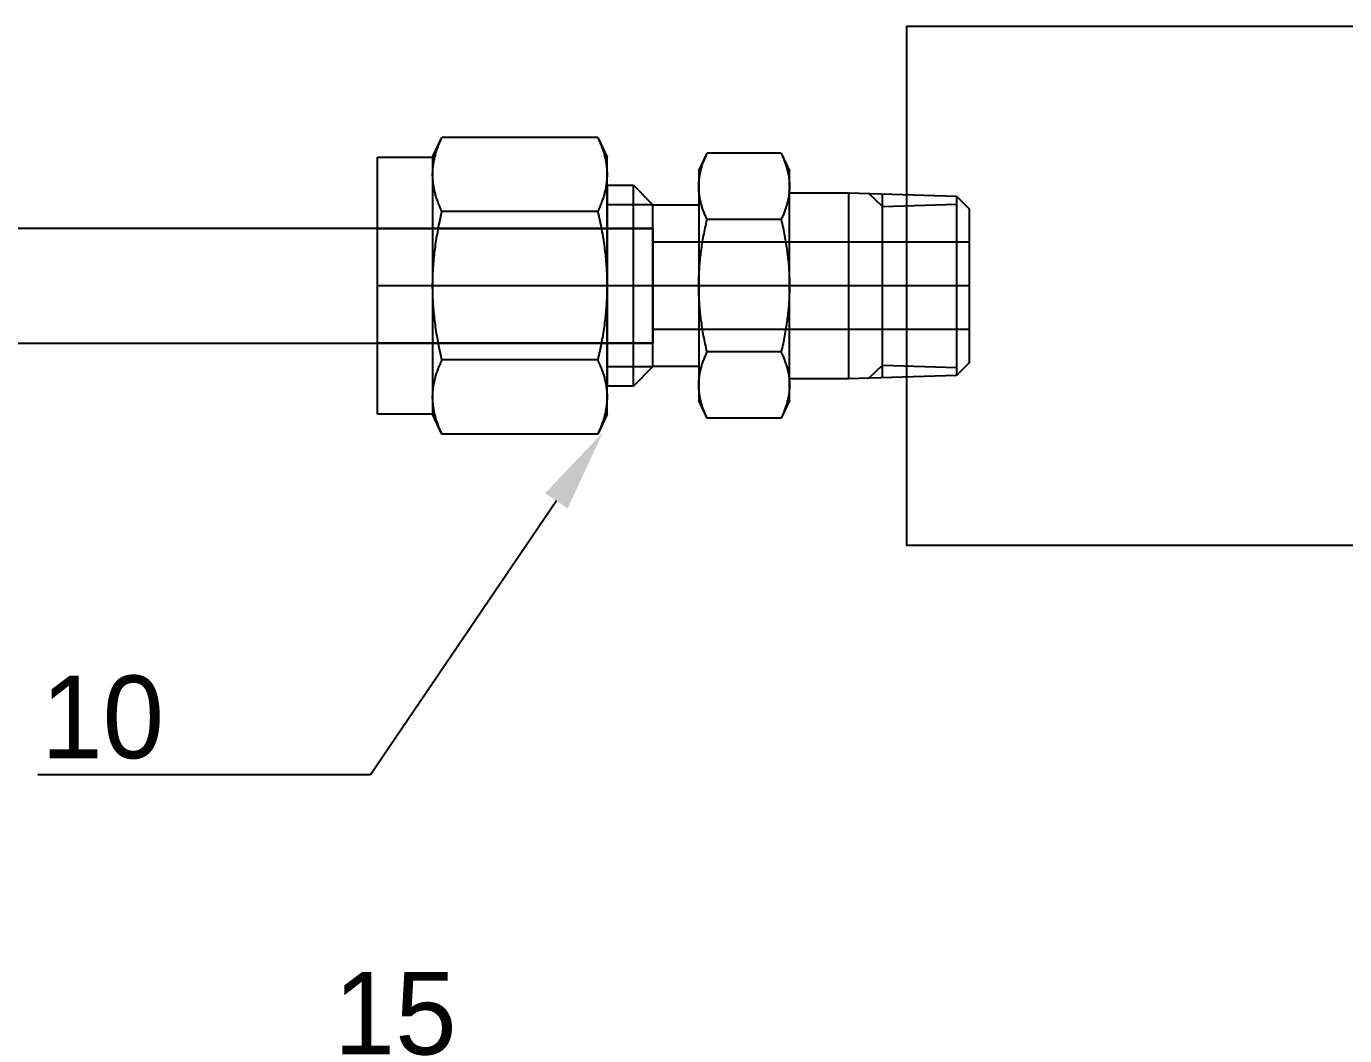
# Model space of a CAD drawing. Header units: inches. Extents: x 5.3 to 31.2, y 3.7 to 34.9.
# Drawn here: x 13.677 to 16.55, y 27.288 to 29.486 of the extents above; entities that cross this region are included whole.
import ezdxf
from ezdxf import colors
from ezdxf.entities.mleader import LeaderData, LeaderLine
from ezdxf.math import Vec2, Vec3

# ---------------------------------------------------------------- set-up
doc = ezdxf.new("R2010")
doc.units = ezdxf.units.IN
doc.header["$MEASUREMENT"] = 0
doc.linetypes.add('CENTER2', pattern=[28.575, 19.05, -3.175, 3.175, -3.175])
doc.linetypes.add('HIDDEN2', pattern=[4.7625, 3.175, -1.5875])
for name, color, linetype in [('.25 tubes', 170, 'Continuous'), ('NOTES', 1, 'Continuous'), ('Solenoids', 50, 'Continuous'), ('TRDETAIL2', 7, 'Continuous'), ('TRDETAIL3', 7, 'Continuous'), ('TRMODEL1', 7, 'Continuous'), ('TRMODEL3', 7, 'Continuous')]:
    doc.layers.add(name, color=color, linetype=linetype)

# ---------------------------------------------------------------- blocks, each defined once
blk = doc.blocks.new('SS-400-1-2')
at = {"layer": 'TRDETAIL2', "color": 6, "linetype": 'HIDDEN2'}
for p, q in [((-0.2321, 0), (-0.8321, 0)), ((-0.8321, 0), (-0.8321, -0.25)), ((-1.5221, -0.03), (-0.8321, -0.03)), ((-1.5221, -0.22), (-0.8321, -0.22)), ((-0.8321, -0.25), (-0.2321, -0.25))]:
    blk.add_line(p, q, dxfattribs=at)
at = {"layer": 'TRDETAIL3', "color": 4, "linetype": 'CENTER2'}
blk.add_line((-1.5221, -0.125), (-0.2321, -0.125), dxfattribs=at)
at = {"layer": 'TRMODEL1', "color": 7, "linetype": 'Continuous'}
for p, q in [((-0.7119, 0.1983), (-0.7321, 0.155)), ((-0.722, 0.1737), (-0.7228, 0.1714)), ((-0.7211, 0.1761), (-0.722, 0.1737)), ((-0.7203, 0.1785), (-0.7211, 0.1761)), ((-0.7193, 0.1809), (-0.7203, 0.1785)), ((-0.7184, 0.1833), (-0.7193, 0.1809)), ((-0.7174, 0.1858), (-0.7184, 0.1833)), ((-0.7164, 0.1882), (-0.7174, 0.1858)), ((-0.7153, 0.1907), (-0.7164, 0.1882)), ((-0.7142, 0.1932), (-0.7153, 0.1907)), ((-0.7131, 0.1958), (-0.7142, 0.1932)), ((-0.7119, 0.1983), (-0.7131, 0.1958)), ((-0.7119, 0.1983), (-0.3723, 0.1983)), ((-0.3711, 0.1958), (-0.3723, 0.1983)), ((-0.3521, 0.155), (-0.3723, 0.1983)), ((-0.37, 0.1932), (-0.3711, 0.1958)), ((-0.3689, 0.1907), (-0.37, 0.1932)), ((-0.3678, 0.1882), (-0.3689, 0.1907)), ((-0.3668, 0.1858), (-0.3678, 0.1882)), ((-0.3658, 0.1833), (-0.3668, 0.1858)), ((-0.3649, 0.1809), (-0.3658, 0.1833)), ((-0.364, 0.1785), (-0.3649, 0.1809)), ((-0.3631, 0.1761), (-0.364, 0.1785)), ((-0.3623, 0.1737), (-0.3631, 0.1761)), ((-0.3615, 0.1714), (-0.3623, 0.1737)), ((-1.1117, 0.1637), (-1.1297, 0.125)), ((-1.1199, 0.1439), (-1.1207, 0.1417)), ((-1.1191, 0.146), (-1.1199, 0.1439)), ((-1.1183, 0.1481), (-1.1191, 0.146)), ((-1.1175, 0.1503), (-1.1183, 0.1481)), ((-1.1166, 0.1525), (-1.1175, 0.1503)), ((-1.1157, 0.1547), (-1.1166, 0.1525)), ((-1.1147, 0.1569), (-1.1157, 0.1547)), ((-1.1138, 0.1591), (-1.1147, 0.1569)), ((-1.1127, 0.1614), (-1.1138, 0.1591)), ((-1.1117, 0.1637), (-1.1127, 0.1614)), ((-1.1117, 0.1637), (-0.9502, 0.1637)), ((-0.9491, 0.1614), (-0.9502, 0.1637)), ((-0.9321, 0.125), (-0.9502, 0.1637)), ((-0.9481, 0.1591), (-0.9491, 0.1614)), ((-0.9471, 0.1569), (-0.9481, 0.1591)), ((-0.9462, 0.1547), (-0.9471, 0.1569)), ((-0.9452, 0.1525), (-0.9462, 0.1547)), ((-0.9444, 0.1503), (-0.9452, 0.1525)), ((-0.9435, 0.1481), (-0.9444, 0.1503)), ((-0.9427, 0.146), (-0.9435, 0.1481)), ((-0.9419, 0.1439), (-0.9427, 0.146)), ((-0.9412, 0.1417), (-0.9419, 0.1439)), ((-0.7321, 0.1175), (-0.7321, 0.155)), ((-0.7298, 0.1441), (-0.7302, 0.1419)), ((-0.7294, 0.1463), (-0.7298, 0.1441)), ((-0.7289, 0.1485), (-0.7294, 0.1463)), ((-0.7285, 0.1508), (-0.7289, 0.1485)), ((-0.728, 0.153), (-0.7285, 0.1508)), ((-0.7274, 0.1553), (-0.728, 0.153)), ((-0.7269, 0.1576), (-0.7274, 0.1553)), ((-0.7263, 0.1598), (-0.7269, 0.1576)), ((-0.7256, 0.1621), (-0.7263, 0.1598)), ((-0.725, 0.1644), (-0.7256, 0.1621)), ((-0.7243, 0.1667), (-0.725, 0.1644)), ((-0.7235, 0.1691), (-0.7243, 0.1667)), ((-0.7228, 0.1714), (-0.7235, 0.1691)), ((-0.3607, 0.1691), (-0.3615, 0.1714)), ((-0.36, 0.1667), (-0.3607, 0.1691)), ((-0.3593, 0.1644), (-0.36, 0.1667)), ((-0.3586, 0.1621), (-0.3593, 0.1644)), ((-0.358, 0.1598), (-0.3586, 0.1621)), ((-0.3574, 0.1576), (-0.358, 0.1598)), ((-0.3568, 0.1553), (-0.3574, 0.1576)), ((-0.3563, 0.153), (-0.3568, 0.1553)), ((-0.3558, 0.1508), (-0.3563, 0.153)), ((-0.3553, 0.1485), (-0.3558, 0.1508)), ((-0.3549, 0.1463), (-0.3553, 0.1485)), ((-0.3545, 0.1441), (-0.3549, 0.1463)), ((-0.3541, 0.1419), (-0.3545, 0.1441)), ((-0.3521, 0.155), (-0.3521, 0.1175)), ((-0.2321, 0.155), (-0.3521, 0.155)), ((-0.2321, -0.405), (-0.2321, 0.155)), ((-1.1297, 0.0915), (-1.1297, 0.125)), ((-1.1276, 0.1152), (-1.128, 0.1133)), ((-1.1273, 0.1172), (-1.1276, 0.1152)), ((-1.1269, 0.1192), (-1.1273, 0.1172)), ((-1.1265, 0.1212), (-1.1269, 0.1192)), ((-1.126, 0.1232), (-1.1265, 0.1212)), ((-1.1255, 0.1253), (-1.126, 0.1232)), ((-1.125, 0.1273), (-1.1255, 0.1253)), ((-1.1245, 0.1293), (-1.125, 0.1273)), ((-1.1239, 0.1314), (-1.1245, 0.1293)), ((-1.1233, 0.1334), (-1.1239, 0.1314)), ((-1.1227, 0.1355), (-1.1233, 0.1334)), ((-1.1221, 0.1375), (-1.1227, 0.1355)), ((-1.1214, 0.1396), (-1.1221, 0.1375)), ((-1.1207, 0.1417), (-1.1214, 0.1396)), ((-0.9405, 0.1396), (-0.9412, 0.1417)), ((-0.9398, 0.1375), (-0.9405, 0.1396)), ((-0.9391, 0.1355), (-0.9398, 0.1375)), ((-0.9385, 0.1334), (-0.9391, 0.1355)), ((-0.9379, 0.1314), (-0.9385, 0.1334)), ((-0.9373, 0.1293), (-0.9379, 0.1314)), ((-0.9368, 0.1273), (-0.9373, 0.1293)), ((-0.9363, 0.1253), (-0.9368, 0.1273)), ((-0.9358, 0.1232), (-0.9363, 0.1253)), ((-0.9354, 0.1212), (-0.9358, 0.1232)), ((-0.935, 0.1192), (-0.9354, 0.1212)), ((-0.9346, 0.1172), (-0.935, 0.1192)), ((-0.9342, 0.1152), (-0.9346, 0.1172)), ((-0.9339, 0.1133), (-0.9342, 0.1152)), ((-0.9321, 0.125), (-0.9321, 0.0915)), ((-0.732, 0.1241), (-0.7321, 0.1219)), ((-0.7321, 0.1219), (-0.7321, 0.1197)), ((-0.7321, 0.1197), (-0.7321, 0.1175)), ((-0.7321, 0.1175), (-0.7321, 0.1153)), ((-0.7321, -0.125), (-0.7321, 0.1175)), ((-0.7321, 0.1153), (-0.7321, 0.113)), ((-0.7319, 0.1264), (-0.732, 0.1241)), ((-0.7317, 0.1286), (-0.7319, 0.1264)), ((-0.7315, 0.1308), (-0.7317, 0.1286)), ((-0.7313, 0.133), (-0.7315, 0.1308)), ((-0.7311, 0.1352), (-0.7313, 0.133)), ((-0.7308, 0.1374), (-0.7311, 0.1352)), ((-0.7305, 0.1396), (-0.7308, 0.1374)), ((-0.7302, 0.1419), (-0.7305, 0.1396)), ((-0.3537, 0.1396), (-0.3541, 0.1419)), ((-0.3534, 0.1374), (-0.3537, 0.1396)), ((-0.3532, 0.1352), (-0.3534, 0.1374)), ((-0.3529, 0.133), (-0.3532, 0.1352)), ((-0.3527, 0.1308), (-0.3529, 0.133)), ((-0.3525, 0.1286), (-0.3527, 0.1308)), ((-0.3524, 0.1264), (-0.3525, 0.1286)), ((-0.3523, 0.1241), (-0.3524, 0.1264)), ((-0.3522, 0.1219), (-0.3523, 0.1241)), ((-0.3521, 0.1197), (-0.3522, 0.1219)), ((-0.3522, 0.113), (-0.3521, 0.1153)), ((-0.3521, 0.1175), (-0.3521, 0.1197)), ((-0.3521, 0.1153), (-0.3521, 0.1175)), ((-0.3521, 0.1175), (-0.3521, -0.125)), ((-1.1296, 0.0975), (-1.1297, 0.0955)), ((-1.1297, 0.0955), (-1.1297, 0.0935)), ((-1.1297, 0.0935), (-1.1297, 0.0915)), ((-1.1297, 0.0915), (-1.1297, 0.0895)), ((-1.1297, -0.125), (-1.1297, 0.0915)), ((-1.1297, 0.0895), (-1.1297, 0.0875)), ((-1.1297, 0.0875), (-1.1296, 0.0856)), ((-1.1295, 0.0994), (-1.1296, 0.0975)), ((-1.1294, 0.1014), (-1.1295, 0.0994)), ((-1.1292, 0.1034), (-1.1294, 0.1014)), ((-1.129, 0.1053), (-1.1292, 0.1034)), ((-1.1288, 0.1073), (-1.129, 0.1053)), ((-1.1285, 0.1093), (-1.1288, 0.1073)), ((-1.1283, 0.1113), (-1.1285, 0.1093)), ((-1.128, 0.1133), (-1.1283, 0.1113)), ((-0.9336, 0.1113), (-0.9339, 0.1133)), ((-0.9333, 0.1093), (-0.9336, 0.1113)), ((-0.933, 0.1073), (-0.9333, 0.1093)), ((-0.9328, 0.1053), (-0.933, 0.1073)), ((-0.9326, 0.1034), (-0.9328, 0.1053)), ((-0.9325, 0.1014), (-0.9326, 0.1034)), ((-0.9324, 0.0994), (-0.9325, 0.1014)), ((-0.9323, 0.0975), (-0.9324, 0.0994)), ((-0.9322, 0.0955), (-0.9323, 0.0975)), ((-0.9323, 0.0856), (-0.9322, 0.0875)), ((-0.9321, 0.0935), (-0.9322, 0.0955)), ((-0.9322, 0.0875), (-0.9321, 0.0895)), ((-0.9321, 0.0915), (-0.9321, 0.0935)), ((-0.9321, 0.0915), (-0.9321, -0.125)), ((-0.9321, 0.0895), (-0.9321, 0.0915)), ((-0.7896, 0.0938), (-0.8321, 0.0512)), ((-0.7896, -0.3438), (-0.7896, 0.0938)), ((-0.7321, 0.0938), (-0.7896, 0.0938)), ((-0.7321, 0.113), (-0.732, 0.1108)), ((-0.7321, 0.0938), (-0.7321, -0.3438)), ((-0.732, 0.1108), (-0.7319, 0.1086)), ((-0.7319, 0.1086), (-0.7317, 0.1064)), ((-0.7317, 0.1064), (-0.7315, 0.1042)), ((-0.7315, 0.1042), (-0.7313, 0.102)), ((-0.7313, 0.102), (-0.7311, 0.0998)), ((-0.7311, 0.0998), (-0.7308, 0.0976)), ((-0.7308, 0.0976), (-0.7305, 0.0953)), ((-0.7305, 0.0953), (-0.7302, 0.0931)), ((-0.7302, 0.0931), (-0.7298, 0.0909)), ((-0.7298, 0.0909), (-0.7294, 0.0887)), ((-0.7294, 0.0887), (-0.7289, 0.0864)), ((-0.7289, 0.0864), (-0.7285, 0.0842)), ((-0.3558, 0.0842), (-0.3553, 0.0864)), ((-0.3553, 0.0864), (-0.3549, 0.0887)), ((-0.3549, 0.0887), (-0.3545, 0.0909)), ((-0.3545, 0.0909), (-0.3541, 0.0931)), ((-0.3541, 0.0931), (-0.3537, 0.0953)), ((-0.3537, 0.0953), (-0.3534, 0.0976)), ((-0.3534, 0.0976), (-0.3532, 0.0998)), ((-0.3532, 0.0998), (-0.3529, 0.102)), ((-0.3529, 0.102), (-0.3527, 0.1042)), ((-0.3527, 0.1042), (-0.3525, 0.1064)), ((-0.3525, 0.1064), (-0.3524, 0.1086)), ((-0.3524, 0.1086), (-0.3523, 0.1108)), ((-0.3523, 0.1108), (-0.3522, 0.113)), ((-1.4939, 0.0702), (-1.5221, 0.0419)), ((-1.2582, 0.0775), (-1.4939, 0.0702)), ((-1.4939, 0.0702), (-1.4939, -0.3202)), ((-1.3323, -0.3252), (-1.3323, 0.0752)), ((-1.2582, 0.0775), (-1.2582, -0.3275)), ((-1.1297, 0.0775), (-1.2582, 0.0775)), ((-1.1296, 0.0856), (-1.1295, 0.0836)), ((-1.1295, 0.0836), (-1.1294, 0.0816)), ((-1.1294, 0.0816), (-1.1292, 0.0796)), ((-1.1292, 0.0796), (-1.129, 0.0777)), ((-1.129, 0.0777), (-1.1288, 0.0757)), ((-1.1288, 0.0757), (-1.1285, 0.0737)), ((-1.1285, 0.0737), (-1.1283, 0.0717)), ((-1.1283, 0.0717), (-1.128, 0.0697)), ((-1.128, 0.0697), (-1.1276, 0.0678)), ((-1.1276, 0.0678), (-1.1273, 0.0658)), ((-1.1273, 0.0658), (-1.1269, 0.0638)), ((-1.1269, 0.0638), (-1.1265, 0.0618)), ((-1.1265, 0.0618), (-1.126, 0.0598)), ((-1.126, 0.0598), (-1.1255, 0.0578)), ((-1.1255, 0.0578), (-1.125, 0.0557)), ((-0.9368, 0.0557), (-0.9363, 0.0578)), ((-0.9363, 0.0578), (-0.9358, 0.0598)), ((-0.9358, 0.0598), (-0.9354, 0.0618)), ((-0.9354, 0.0618), (-0.935, 0.0638)), ((-0.935, 0.0638), (-0.9346, 0.0658)), ((-0.9346, 0.0658), (-0.9342, 0.0678)), ((-0.9342, 0.0678), (-0.9339, 0.0697)), ((-0.9339, 0.0697), (-0.9336, 0.0717)), ((-0.9336, 0.0717), (-0.9333, 0.0737)), ((-0.9333, 0.0737), (-0.933, 0.0757)), ((-0.933, 0.0757), (-0.9328, 0.0777)), ((-0.9328, 0.0777), (-0.9326, 0.0796)), ((-0.9326, 0.0796), (-0.9325, 0.0816)), ((-0.9325, 0.0816), (-0.9324, 0.0836)), ((-0.9324, 0.0836), (-0.9323, 0.0856)), ((-0.7285, 0.0842), (-0.728, 0.0819)), ((-0.728, 0.0819), (-0.7274, 0.0797)), ((-0.7274, 0.0797), (-0.7269, 0.0774)), ((-0.7269, 0.0774), (-0.7263, 0.0751)), ((-0.7263, 0.0751), (-0.7256, 0.0729)), ((-0.7256, 0.0729), (-0.725, 0.0706)), ((-0.725, 0.0706), (-0.7243, 0.0682)), ((-0.7243, 0.0682), (-0.7235, 0.0659)), ((-0.7235, 0.0659), (-0.7228, 0.0636)), ((-0.7228, 0.0636), (-0.722, 0.0612)), ((-0.722, 0.0612), (-0.7211, 0.0589)), ((-0.7211, 0.0589), (-0.7203, 0.0565)), ((-0.364, 0.0565), (-0.3631, 0.0589)), ((-0.3631, 0.0589), (-0.3623, 0.0612)), ((-0.3623, 0.0612), (-0.3615, 0.0636)), ((-0.3615, 0.0636), (-0.3607, 0.0659)), ((-0.3607, 0.0659), (-0.36, 0.0682)), ((-0.36, 0.0682), (-0.3593, 0.0706)), ((-0.3593, 0.0706), (-0.3586, 0.0729)), ((-0.3586, 0.0729), (-0.358, 0.0751)), ((-0.358, 0.0751), (-0.3574, 0.0774)), ((-0.3574, 0.0774), (-0.3568, 0.0797)), ((-0.3568, 0.0797), (-0.3563, 0.0819)), ((-0.3563, 0.0819), (-0.3558, 0.0842)), ((-1.5221, -0.2919), (-1.5221, 0.0419)), ((-1.125, 0.0557), (-1.1245, 0.0537)), ((-1.1245, 0.0537), (-1.1239, 0.0517)), ((-1.1239, 0.0517), (-1.1233, 0.0496)), ((-1.1233, 0.0496), (-1.1227, 0.0475)), ((-1.1227, 0.0475), (-1.1221, 0.0455)), ((-1.1221, 0.0455), (-1.1214, 0.0434)), ((-1.1214, 0.0434), (-1.1207, 0.0413)), ((-1.1207, 0.0413), (-1.1199, 0.0392)), ((-1.1199, 0.0392), (-1.1191, 0.037)), ((-1.1191, 0.037), (-1.1183, 0.0349)), ((-1.1183, 0.0349), (-1.1175, 0.0327)), ((-1.1175, 0.0327), (-1.1166, 0.0305)), ((-1.1166, 0.0305), (-1.1157, 0.0283)), ((-0.9462, 0.0283), (-0.9452, 0.0305)), ((-0.9452, 0.0305), (-0.9444, 0.0327)), ((-0.9444, 0.0327), (-0.9435, 0.0349)), ((-0.9435, 0.0349), (-0.9427, 0.037)), ((-0.9427, 0.037), (-0.9419, 0.0392)), ((-0.9419, 0.0392), (-0.9412, 0.0413)), ((-0.9412, 0.0413), (-0.9405, 0.0434)), ((-0.9405, 0.0434), (-0.9398, 0.0455)), ((-0.9398, 0.0455), (-0.9391, 0.0475)), ((-0.9391, 0.0475), (-0.9385, 0.0496)), ((-0.9385, 0.0496), (-0.9379, 0.0517)), ((-0.9379, 0.0517), (-0.9373, 0.0537)), ((-0.9373, 0.0537), (-0.9368, 0.0557)), ((-0.8321, 0.0512), (-0.9321, 0.0512)), ((-0.8321, -0.3012), (-0.8321, 0.0512)), ((-0.7203, 0.0565), (-0.7193, 0.0541)), ((-0.7193, 0.0541), (-0.7184, 0.0516)), ((-0.7184, 0.0516), (-0.7174, 0.0492)), ((-0.7174, 0.0492), (-0.7164, 0.0467)), ((-0.7164, 0.0467), (-0.7153, 0.0443)), ((-0.7153, 0.0443), (-0.7142, 0.0417)), ((-0.7142, 0.0417), (-0.7131, 0.0392)), ((-0.7131, 0.0315), (-0.7142, 0.0265)), ((-0.7131, 0.0392), (-0.7119, 0.0367)), ((-0.7119, 0.0367), (-0.7131, 0.0315)), ((-0.7119, 0.0367), (-0.3723, 0.0367)), ((-0.3723, 0.0367), (-0.3711, 0.0392)), ((-0.3711, 0.0315), (-0.3723, 0.0367)), ((-0.3711, 0.0392), (-0.37, 0.0417)), ((-0.37, 0.0265), (-0.3711, 0.0315)), ((-0.37, 0.0417), (-0.3689, 0.0443)), ((-0.3689, 0.0443), (-0.3678, 0.0467)), ((-0.3678, 0.0467), (-0.3668, 0.0492)), ((-0.3668, 0.0492), (-0.3658, 0.0516)), ((-0.3658, 0.0516), (-0.3649, 0.0541)), ((-0.3649, 0.0541), (-0.364, 0.0565)), ((-1.1157, 0.0013), (-1.1166, -0.0031)), ((-1.1157, 0.0283), (-1.1147, 0.0261)), ((-1.1147, 0.0058), (-1.1157, 0.0013)), ((-1.1147, 0.0261), (-1.1138, 0.0239)), ((-1.1138, 0.0103), (-1.1147, 0.0058)), ((-1.1138, 0.0239), (-1.1127, 0.0216)), ((-1.1127, 0.0148), (-1.1138, 0.0103)), ((-1.1127, 0.0216), (-1.1117, 0.0193)), ((-1.1117, 0.0193), (-1.1127, 0.0148)), ((-1.1117, 0.0193), (-0.9502, 0.0193)), ((-0.9502, 0.0193), (-0.9491, 0.0216)), ((-0.9491, 0.0148), (-0.9502, 0.0193)), ((-0.9491, 0.0216), (-0.9481, 0.0239)), ((-0.9481, 0.0103), (-0.9491, 0.0148)), ((-0.9481, 0.0239), (-0.9471, 0.0261)), ((-0.9471, 0.0058), (-0.9481, 0.0103)), ((-0.9471, 0.0261), (-0.9462, 0.0283)), ((-0.9462, 0.0013), (-0.9471, 0.0058)), ((-0.9452, -0.0031), (-0.9462, 0.0013)), ((-0.7193, 0.0018), (-0.7203, -0.003)), ((-0.7184, 0.0067), (-0.7193, 0.0018)), ((-0.7174, 0.0116), (-0.7184, 0.0067)), ((-0.7164, 0.0165), (-0.7174, 0.0116)), ((-0.7153, 0.0215), (-0.7164, 0.0165)), ((-0.7142, 0.0265), (-0.7153, 0.0215)), ((-0.3689, 0.0215), (-0.37, 0.0265)), ((-0.3678, 0.0165), (-0.3689, 0.0215)), ((-0.3668, 0.0116), (-0.3678, 0.0165)), ((-0.3658, 0.0067), (-0.3668, 0.0116)), ((-0.3649, 0.0018), (-0.3658, 0.0067)), ((-0.364, -0.003), (-0.3649, 0.0018)), ((-1.1207, -0.0245), (-1.1214, -0.0287)), ((-1.1199, -0.0203), (-1.1207, -0.0245)), ((-1.1191, -0.016), (-1.1199, -0.0203)), ((-1.1183, -0.0117), (-1.1191, -0.016)), ((-1.1175, -0.0074), (-1.1183, -0.0117)), ((-1.1166, -0.0031), (-1.1175, -0.0074)), ((-0.9444, -0.0074), (-0.9452, -0.0031)), ((-0.9435, -0.0117), (-0.9444, -0.0074)), ((-0.9427, -0.016), (-0.9435, -0.0117)), ((-0.9419, -0.0203), (-0.9427, -0.016)), ((-0.9412, -0.0245), (-0.9419, -0.0203)), ((-0.9405, -0.0287), (-0.9412, -0.0245)), ((-0.7243, -0.0265), (-0.725, -0.0311)), ((-0.7235, -0.0219), (-0.7243, -0.0265)), ((-0.7228, -0.0172), (-0.7235, -0.0219)), ((-0.722, -0.0125), (-0.7228, -0.0172)), ((-0.7211, -0.0077), (-0.722, -0.0125)), ((-0.7203, -0.003), (-0.7211, -0.0077)), ((-0.3631, -0.0077), (-0.364, -0.003)), ((-0.3623, -0.0125), (-0.3631, -0.0077)), ((-0.3615, -0.0172), (-0.3623, -0.0125)), ((-0.3607, -0.0219), (-0.3615, -0.0172)), ((-0.36, -0.0265), (-0.3607, -0.0219)), ((-0.3593, -0.0311), (-0.36, -0.0265)), ((-1.125, -0.0534), (-1.1255, -0.0575)), ((-1.1245, -0.0494), (-1.125, -0.0534)), ((-1.1239, -0.0453), (-1.1245, -0.0494)), ((-1.1233, -0.0412), (-1.1239, -0.0453)), ((-1.1227, -0.0371), (-1.1233, -0.0412)), ((-1.1221, -0.0329), (-1.1227, -0.0371)), ((-1.1214, -0.0287), (-1.1221, -0.0329)), ((-0.9398, -0.0329), (-0.9405, -0.0287)), ((-0.9391, -0.0371), (-0.9398, -0.0329)), ((-0.9385, -0.0412), (-0.9391, -0.0371)), ((-0.9379, -0.0453), (-0.9385, -0.0412)), ((-0.9373, -0.0494), (-0.9379, -0.0453)), ((-0.9368, -0.0534), (-0.9373, -0.0494)), ((-0.9363, -0.0575), (-0.9368, -0.0534)), ((-0.728, -0.0539), (-0.7285, -0.0584)), ((-0.7274, -0.0494), (-0.728, -0.0539)), ((-0.7269, -0.0449), (-0.7274, -0.0494)), ((-0.7263, -0.0403), (-0.7269, -0.0449)), ((-0.7256, -0.0357), (-0.7263, -0.0403)), ((-0.725, -0.0311), (-0.7256, -0.0357)), ((-0.3586, -0.0357), (-0.3593, -0.0311)), ((-0.358, -0.0403), (-0.3586, -0.0357)), ((-0.3574, -0.0449), (-0.358, -0.0403)), ((-0.3568, -0.0494), (-0.3574, -0.0449)), ((-0.3563, -0.0539), (-0.3568, -0.0494)), ((-0.3558, -0.0584), (-0.3563, -0.0539)), ((-1.1283, -0.0855), (-1.1285, -0.0894)), ((-1.128, -0.0815), (-1.1283, -0.0855)), ((-1.1276, -0.0775), (-1.128, -0.0815)), ((-1.1273, -0.0735), (-1.1276, -0.0775)), ((-1.1269, -0.0695), (-1.1273, -0.0735)), ((-1.1265, -0.0655), (-1.1269, -0.0695)), ((-1.126, -0.0615), (-1.1265, -0.0655)), ((-1.1255, -0.0575), (-1.126, -0.0615)), ((-0.9358, -0.0615), (-0.9363, -0.0575)), ((-0.9354, -0.0655), (-0.9358, -0.0615)), ((-0.935, -0.0695), (-0.9354, -0.0655)), ((-0.9346, -0.0735), (-0.935, -0.0695)), ((-0.9342, -0.0775), (-0.9346, -0.0735)), ((-0.9339, -0.0815), (-0.9342, -0.0775)), ((-0.9336, -0.0855), (-0.9339, -0.0815)), ((-0.9333, -0.0894), (-0.9336, -0.0855)), ((-0.7308, -0.0851), (-0.7311, -0.0896)), ((-0.7305, -0.0807), (-0.7308, -0.0851)), ((-0.7302, -0.0763), (-0.7305, -0.0807)), ((-0.7298, -0.0718), (-0.7302, -0.0763)), ((-0.7294, -0.0674), (-0.7298, -0.0718)), ((-0.7289, -0.0629), (-0.7294, -0.0674)), ((-0.7285, -0.0584), (-0.7289, -0.0629)), ((-0.3553, -0.0629), (-0.3558, -0.0584)), ((-0.3549, -0.0674), (-0.3553, -0.0629)), ((-0.3545, -0.0718), (-0.3549, -0.0674)), ((-0.3541, -0.0763), (-0.3545, -0.0718)), ((-0.3537, -0.0807), (-0.3541, -0.0763)), ((-0.3534, -0.0851), (-0.3537, -0.0807)), ((-0.3532, -0.0896), (-0.3534, -0.0851)), ((-1.1296, -0.1131), (-1.1297, -0.1171)), ((-1.1295, -0.1092), (-1.1296, -0.1131)), ((-1.1294, -0.1052), (-1.1295, -0.1092)), ((-1.1292, -0.1013), (-1.1294, -0.1052)), ((-1.129, -0.0973), (-1.1292, -0.1013)), ((-1.1288, -0.0934), (-1.129, -0.0973)), ((-1.1285, -0.0894), (-1.1288, -0.0934)), ((-0.933, -0.0934), (-0.9333, -0.0894)), ((-0.9328, -0.0973), (-0.933, -0.0934)), ((-0.9326, -0.1013), (-0.9328, -0.0973)), ((-0.9325, -0.1052), (-0.9326, -0.1013)), ((-0.9324, -0.1092), (-0.9325, -0.1052)), ((-0.9323, -0.1131), (-0.9324, -0.1092)), ((-0.9322, -0.1171), (-0.9323, -0.1131)), ((-0.732, -0.1117), (-0.7321, -0.1161)), ((-0.7319, -0.1073), (-0.732, -0.1117)), ((-0.7317, -0.1028), (-0.7319, -0.1073)), ((-0.7315, -0.0984), (-0.7317, -0.1028)), ((-0.7313, -0.094), (-0.7315, -0.0984)), ((-0.7311, -0.0896), (-0.7313, -0.094)), ((-0.3529, -0.094), (-0.3532, -0.0896)), ((-0.3527, -0.0984), (-0.3529, -0.094)), ((-0.3525, -0.1028), (-0.3527, -0.0984)), ((-0.3524, -0.1073), (-0.3525, -0.1028)), ((-0.3523, -0.1117), (-0.3524, -0.1073)), ((-0.3522, -0.1161), (-0.3523, -0.1117)), ((-1.1297, -0.1171), (-1.1297, -0.121)), ((-1.1297, -0.121), (-1.1297, -0.125)), ((-1.1297, -0.125), (-1.1297, -0.129)), ((-1.1297, -0.3415), (-1.1297, -0.125)), ((-1.1297, -0.129), (-1.1297, -0.1329)), ((-1.1297, -0.1329), (-1.1296, -0.1369)), ((-1.1296, -0.1369), (-1.1295, -0.1408)), ((-1.1295, -0.1408), (-1.1294, -0.1448)), ((-0.9325, -0.1448), (-0.9324, -0.1408)), ((-0.9324, -0.1408), (-0.9323, -0.1369)), ((-0.9323, -0.1369), (-0.9322, -0.1329)), ((-0.9321, -0.121), (-0.9322, -0.1171)), ((-0.9322, -0.1329), (-0.9321, -0.129)), ((-0.9321, -0.125), (-0.9321, -0.121)), ((-0.9321, -0.125), (-0.9321, -0.3415)), ((-0.9321, -0.129), (-0.9321, -0.125)), ((-0.7321, -0.1161), (-0.7321, -0.1206)), ((-0.7321, -0.1206), (-0.7321, -0.125)), ((-0.7321, -0.125), (-0.7321, -0.1294)), ((-0.7321, -0.3675), (-0.7321, -0.125)), ((-0.7321, -0.1294), (-0.7321, -0.1339)), ((-0.7321, -0.1339), (-0.732, -0.1383)), ((-0.732, -0.1383), (-0.7319, -0.1427)), ((-0.7319, -0.1427), (-0.7317, -0.1472)), ((-0.3525, -0.1472), (-0.3524, -0.1427)), ((-0.3524, -0.1427), (-0.3523, -0.1383)), ((-0.3523, -0.1383), (-0.3522, -0.1339)), ((-0.3521, -0.1206), (-0.3522, -0.1161)), ((-0.3522, -0.1339), (-0.3521, -0.1294)), ((-0.3521, -0.125), (-0.3521, -0.1206)), ((-0.3521, -0.125), (-0.3521, -0.3675)), ((-0.3521, -0.1294), (-0.3521, -0.125)), ((-1.1294, -0.1448), (-1.1292, -0.1487)), ((-1.1292, -0.1487), (-1.129, -0.1527)), ((-1.129, -0.1527), (-1.1288, -0.1566)), ((-1.1288, -0.1566), (-1.1285, -0.1606)), ((-1.1285, -0.1606), (-1.1283, -0.1645)), ((-1.1283, -0.1645), (-1.128, -0.1685)), ((-1.128, -0.1685), (-1.1276, -0.1725)), ((-0.9342, -0.1725), (-0.9339, -0.1685)), ((-0.9339, -0.1685), (-0.9336, -0.1645)), ((-0.9336, -0.1645), (-0.9333, -0.1606)), ((-0.9333, -0.1606), (-0.933, -0.1566)), ((-0.933, -0.1566), (-0.9328, -0.1527)), ((-0.9328, -0.1527), (-0.9326, -0.1487)), ((-0.9326, -0.1487), (-0.9325, -0.1448)), ((-0.7317, -0.1472), (-0.7315, -0.1516)), ((-0.7315, -0.1516), (-0.7313, -0.156)), ((-0.7313, -0.156), (-0.7311, -0.1604)), ((-0.7311, -0.1604), (-0.7308, -0.1649)), ((-0.7308, -0.1649), (-0.7305, -0.1693)), ((-0.7305, -0.1693), (-0.7302, -0.1737)), ((-0.3541, -0.1737), (-0.3537, -0.1693)), ((-0.3537, -0.1693), (-0.3534, -0.1649)), ((-0.3534, -0.1649), (-0.3532, -0.1604)), ((-0.3532, -0.1604), (-0.3529, -0.156)), ((-0.3529, -0.156), (-0.3527, -0.1516)), ((-0.3527, -0.1516), (-0.3525, -0.1472)), ((-1.1276, -0.1725), (-1.1273, -0.1765)), ((-1.1273, -0.1765), (-1.1269, -0.1805)), ((-1.1269, -0.1805), (-1.1265, -0.1845)), ((-1.1265, -0.1845), (-1.126, -0.1885)), ((-1.126, -0.1885), (-1.1255, -0.1925)), ((-1.1255, -0.1925), (-1.125, -0.1966)), ((-1.125, -0.1966), (-1.1245, -0.2006)), ((-1.1245, -0.2006), (-1.1239, -0.2047)), ((-0.9379, -0.2047), (-0.9373, -0.2006)), ((-0.9373, -0.2006), (-0.9368, -0.1966)), ((-0.9368, -0.1966), (-0.9363, -0.1925)), ((-0.9363, -0.1925), (-0.9358, -0.1885)), ((-0.9358, -0.1885), (-0.9354, -0.1845)), ((-0.9354, -0.1845), (-0.935, -0.1805)), ((-0.935, -0.1805), (-0.9346, -0.1765)), ((-0.9346, -0.1765), (-0.9342, -0.1725)), ((-0.7302, -0.1737), (-0.7298, -0.1782)), ((-0.7298, -0.1782), (-0.7294, -0.1826)), ((-0.7294, -0.1826), (-0.7289, -0.1871)), ((-0.7289, -0.1871), (-0.7285, -0.1916)), ((-0.7285, -0.1916), (-0.728, -0.1961)), ((-0.728, -0.1961), (-0.7274, -0.2006)), ((-0.7274, -0.2006), (-0.7269, -0.2051)), ((-0.3574, -0.2051), (-0.3568, -0.2006)), ((-0.3568, -0.2006), (-0.3563, -0.1961)), ((-0.3563, -0.1961), (-0.3558, -0.1916)), ((-0.3558, -0.1916), (-0.3553, -0.1871)), ((-0.3553, -0.1871), (-0.3549, -0.1826)), ((-0.3549, -0.1826), (-0.3545, -0.1782)), ((-0.3545, -0.1782), (-0.3541, -0.1737)), ((-1.1239, -0.2047), (-1.1233, -0.2088)), ((-1.1233, -0.2088), (-1.1227, -0.2129)), ((-1.1227, -0.2129), (-1.1221, -0.2171)), ((-1.1221, -0.2171), (-1.1214, -0.2213)), ((-1.1214, -0.2213), (-1.1207, -0.2255)), ((-1.1207, -0.2255), (-1.1199, -0.2297)), ((-1.1199, -0.2297), (-1.1191, -0.234)), ((-0.9427, -0.234), (-0.9419, -0.2297)), ((-0.9419, -0.2297), (-0.9412, -0.2255)), ((-0.9412, -0.2255), (-0.9405, -0.2213)), ((-0.9405, -0.2213), (-0.9398, -0.2171)), ((-0.9398, -0.2171), (-0.9391, -0.2129)), ((-0.9391, -0.2129), (-0.9385, -0.2088)), ((-0.9385, -0.2088), (-0.9379, -0.2047)), ((-0.7269, -0.2051), (-0.7263, -0.2097)), ((-0.7263, -0.2097), (-0.7256, -0.2143)), ((-0.7256, -0.2143), (-0.725, -0.2189)), ((-0.725, -0.2189), (-0.7243, -0.2235)), ((-0.7243, -0.2235), (-0.7235, -0.2281)), ((-0.7235, -0.2281), (-0.7228, -0.2328)), ((-0.3615, -0.2328), (-0.3607, -0.2281)), ((-0.3607, -0.2281), (-0.36, -0.2235)), ((-0.36, -0.2235), (-0.3593, -0.2189)), ((-0.3593, -0.2189), (-0.3586, -0.2143)), ((-0.3586, -0.2143), (-0.358, -0.2097)), ((-0.358, -0.2097), (-0.3574, -0.2051)), ((-1.1191, -0.234), (-1.1183, -0.2383)), ((-1.1183, -0.2383), (-1.1175, -0.2426)), ((-1.1175, -0.2426), (-1.1166, -0.2469)), ((-1.1166, -0.2469), (-1.1157, -0.2513)), ((-1.1157, -0.2513), (-1.1147, -0.2558)), ((-1.1147, -0.2558), (-1.1138, -0.2603)), ((-0.9481, -0.2603), (-0.9471, -0.2558)), ((-0.9471, -0.2558), (-0.9462, -0.2513)), ((-0.9462, -0.2513), (-0.9452, -0.2469)), ((-0.9452, -0.2469), (-0.9444, -0.2426)), ((-0.9444, -0.2426), (-0.9435, -0.2383)), ((-0.9435, -0.2383), (-0.9427, -0.234)), ((-0.7228, -0.2328), (-0.722, -0.2375)), ((-0.722, -0.2375), (-0.7211, -0.2423)), ((-0.7211, -0.2423), (-0.7203, -0.247)), ((-0.7203, -0.247), (-0.7193, -0.2518)), ((-0.7193, -0.2518), (-0.7184, -0.2567)), ((-0.7184, -0.2567), (-0.7174, -0.2616)), ((-0.3668, -0.2616), (-0.3658, -0.2567)), ((-0.3658, -0.2567), (-0.3649, -0.2518)), ((-0.3649, -0.2518), (-0.364, -0.247)), ((-0.364, -0.247), (-0.3631, -0.2423)), ((-0.3631, -0.2423), (-0.3623, -0.2375)), ((-0.3623, -0.2375), (-0.3615, -0.2328)), ((-1.1191, -0.287), (-1.1199, -0.2892)), ((-1.1183, -0.2849), (-1.1191, -0.287)), ((-1.1175, -0.2827), (-1.1183, -0.2849)), ((-1.1166, -0.2805), (-1.1175, -0.2827)), ((-1.1157, -0.2783), (-1.1166, -0.2805)), ((-1.1147, -0.2761), (-1.1157, -0.2783)), ((-1.1138, -0.2739), (-1.1147, -0.2761)), ((-1.1138, -0.2603), (-1.1127, -0.2648)), ((-1.1127, -0.2716), (-1.1138, -0.2739)), ((-1.1127, -0.2648), (-1.1117, -0.2693)), ((-1.1117, -0.2693), (-1.1127, -0.2716)), ((-1.1117, -0.2693), (-0.9502, -0.2693)), ((-0.9502, -0.2693), (-0.9491, -0.2648)), ((-0.9491, -0.2716), (-0.9502, -0.2693)), ((-0.9491, -0.2648), (-0.9481, -0.2603)), ((-0.9481, -0.2739), (-0.9491, -0.2716)), ((-0.9471, -0.2761), (-0.9481, -0.2739)), ((-0.9462, -0.2783), (-0.9471, -0.2761)), ((-0.9452, -0.2805), (-0.9462, -0.2783)), ((-0.9444, -0.2827), (-0.9452, -0.2805)), ((-0.9435, -0.2849), (-0.9444, -0.2827)), ((-0.9427, -0.287), (-0.9435, -0.2849)), ((-0.9419, -0.2892), (-0.9427, -0.287)), ((-0.7174, -0.2616), (-0.7164, -0.2665)), ((-0.7164, -0.2665), (-0.7153, -0.2715)), ((-0.7153, -0.2715), (-0.7142, -0.2765)), ((-0.7142, -0.2765), (-0.7131, -0.2815)), ((-0.7131, -0.2815), (-0.7119, -0.2867)), ((-0.7119, -0.2867), (-0.7131, -0.2892)), ((-0.7119, -0.2867), (-0.3723, -0.2867)), ((-0.3723, -0.2867), (-0.3711, -0.2815)), ((-0.3711, -0.2892), (-0.3723, -0.2867)), ((-0.3711, -0.2815), (-0.37, -0.2765)), ((-0.37, -0.2765), (-0.3689, -0.2715)), ((-0.3689, -0.2715), (-0.3678, -0.2665)), ((-0.3678, -0.2665), (-0.3668, -0.2616)), ((-1.5221, -0.2919), (-1.4939, -0.3202)), ((-1.1273, -0.3158), (-1.1276, -0.3178)), ((-1.1269, -0.3138), (-1.1273, -0.3158)), ((-1.1265, -0.3118), (-1.1269, -0.3138)), ((-1.126, -0.3098), (-1.1265, -0.3118)), ((-1.1255, -0.3078), (-1.126, -0.3098)), ((-1.125, -0.3057), (-1.1255, -0.3078)), ((-1.1245, -0.3037), (-1.125, -0.3057)), ((-1.1239, -0.3017), (-1.1245, -0.3037)), ((-1.1233, -0.2996), (-1.1239, -0.3017)), ((-1.1227, -0.2975), (-1.1233, -0.2996)), ((-1.1221, -0.2955), (-1.1227, -0.2975)), ((-1.1214, -0.2934), (-1.1221, -0.2955)), ((-1.1207, -0.2913), (-1.1214, -0.2934)), ((-1.1199, -0.2892), (-1.1207, -0.2913)), ((-0.9412, -0.2913), (-0.9419, -0.2892)), ((-0.9405, -0.2934), (-0.9412, -0.2913)), ((-0.9398, -0.2955), (-0.9405, -0.2934)), ((-0.9391, -0.2975), (-0.9398, -0.2955)), ((-0.9385, -0.2996), (-0.9391, -0.2975)), ((-0.9379, -0.3017), (-0.9385, -0.2996)), ((-0.9373, -0.3037), (-0.9379, -0.3017)), ((-0.9368, -0.3057), (-0.9373, -0.3037)), ((-0.9363, -0.3078), (-0.9368, -0.3057)), ((-0.9358, -0.3098), (-0.9363, -0.3078)), ((-0.9354, -0.3118), (-0.9358, -0.3098)), ((-0.935, -0.3138), (-0.9354, -0.3118)), ((-0.9346, -0.3158), (-0.935, -0.3138)), ((-0.9342, -0.3178), (-0.9346, -0.3158)), ((-0.9321, -0.3012), (-0.8321, -0.3012)), ((-0.8321, -0.3012), (-0.7896, -0.3438)), ((-0.7235, -0.3159), (-0.7243, -0.3182)), ((-0.7228, -0.3136), (-0.7235, -0.3159)), ((-0.722, -0.3112), (-0.7228, -0.3136)), ((-0.7211, -0.3089), (-0.722, -0.3112)), ((-0.7203, -0.3065), (-0.7211, -0.3089)), ((-0.7193, -0.3041), (-0.7203, -0.3065)), ((-0.7184, -0.3016), (-0.7193, -0.3041)), ((-0.7174, -0.2992), (-0.7184, -0.3016)), ((-0.7164, -0.2967), (-0.7174, -0.2992)), ((-0.7153, -0.2943), (-0.7164, -0.2967)), ((-0.7142, -0.2917), (-0.7153, -0.2943)), ((-0.7131, -0.2892), (-0.7142, -0.2917)), ((-0.37, -0.2917), (-0.3711, -0.2892)), ((-0.3689, -0.2943), (-0.37, -0.2917)), ((-0.3678, -0.2967), (-0.3689, -0.2943)), ((-0.3668, -0.2992), (-0.3678, -0.2967)), ((-0.3658, -0.3016), (-0.3668, -0.2992)), ((-0.3649, -0.3041), (-0.3658, -0.3016)), ((-0.364, -0.3065), (-0.3649, -0.3041)), ((-0.3631, -0.3089), (-0.364, -0.3065)), ((-0.3623, -0.3112), (-0.3631, -0.3089)), ((-0.3615, -0.3136), (-0.3623, -0.3112)), ((-0.3607, -0.3159), (-0.3615, -0.3136)), ((-0.36, -0.3182), (-0.3607, -0.3159)), ((-1.4939, -0.3202), (-1.2582, -0.3275)), ((-1.2582, -0.3275), (-1.1297, -0.3275)), ((-1.1296, -0.3356), (-1.1297, -0.3375)), ((-1.1297, -0.3375), (-1.1297, -0.3395)), ((-1.1297, -0.3395), (-1.1297, -0.3415)), ((-1.1297, -0.3415), (-1.1297, -0.3435)), ((-1.1297, -0.375), (-1.1297, -0.3415)), ((-1.1297, -0.3435), (-1.1297, -0.3455)), ((-1.1295, -0.3336), (-1.1296, -0.3356)), ((-1.1294, -0.3316), (-1.1295, -0.3336)), ((-1.1292, -0.3296), (-1.1294, -0.3316)), ((-1.129, -0.3277), (-1.1292, -0.3296)), ((-1.1288, -0.3257), (-1.129, -0.3277)), ((-1.1285, -0.3237), (-1.1288, -0.3257)), ((-1.1283, -0.3217), (-1.1285, -0.3237)), ((-1.128, -0.3197), (-1.1283, -0.3217)), ((-1.1276, -0.3178), (-1.128, -0.3197)), ((-0.9339, -0.3197), (-0.9342, -0.3178)), ((-0.9336, -0.3217), (-0.9339, -0.3197)), ((-0.9333, -0.3237), (-0.9336, -0.3217)), ((-0.933, -0.3257), (-0.9333, -0.3237)), ((-0.9328, -0.3277), (-0.933, -0.3257)), ((-0.9326, -0.3296), (-0.9328, -0.3277)), ((-0.9325, -0.3316), (-0.9326, -0.3296)), ((-0.9324, -0.3336), (-0.9325, -0.3316)), ((-0.9323, -0.3356), (-0.9324, -0.3336)), ((-0.9322, -0.3375), (-0.9323, -0.3356)), ((-0.9321, -0.3395), (-0.9322, -0.3375)), ((-0.9322, -0.3455), (-0.9321, -0.3435)), ((-0.9321, -0.3415), (-0.9321, -0.3395)), ((-0.9321, -0.3415), (-0.9321, -0.375)), ((-0.9321, -0.3435), (-0.9321, -0.3415)), ((-0.7896, -0.3438), (-0.7321, -0.3438)), ((-0.7302, -0.3431), (-0.7305, -0.3453)), ((-0.7298, -0.3409), (-0.7302, -0.3431)), ((-0.7294, -0.3387), (-0.7298, -0.3409)), ((-0.7289, -0.3364), (-0.7294, -0.3387)), ((-0.7285, -0.3342), (-0.7289, -0.3364)), ((-0.728, -0.3319), (-0.7285, -0.3342)), ((-0.7274, -0.3297), (-0.728, -0.3319)), ((-0.7269, -0.3274), (-0.7274, -0.3297)), ((-0.7263, -0.3251), (-0.7269, -0.3274)), ((-0.7256, -0.3229), (-0.7263, -0.3251)), ((-0.725, -0.3206), (-0.7256, -0.3229)), ((-0.7243, -0.3182), (-0.725, -0.3206)), ((-0.3593, -0.3206), (-0.36, -0.3182)), ((-0.3586, -0.3229), (-0.3593, -0.3206)), ((-0.358, -0.3251), (-0.3586, -0.3229)), ((-0.3574, -0.3274), (-0.358, -0.3251)), ((-0.3568, -0.3297), (-0.3574, -0.3274)), ((-0.3563, -0.3319), (-0.3568, -0.3297)), ((-0.3558, -0.3342), (-0.3563, -0.3319)), ((-0.3553, -0.3364), (-0.3558, -0.3342)), ((-0.3549, -0.3387), (-0.3553, -0.3364)), ((-0.3545, -0.3409), (-0.3549, -0.3387)), ((-0.3541, -0.3431), (-0.3545, -0.3409)), ((-0.3537, -0.3453), (-0.3541, -0.3431)), ((-1.1297, -0.3455), (-1.1296, -0.3475)), ((-1.1296, -0.3475), (-1.1295, -0.3494)), ((-1.1295, -0.3494), (-1.1294, -0.3514)), ((-1.1294, -0.3514), (-1.1292, -0.3534)), ((-1.1292, -0.3534), (-1.129, -0.3553)), ((-1.129, -0.3553), (-1.1288, -0.3573)), ((-1.1288, -0.3573), (-1.1285, -0.3593)), ((-1.1285, -0.3593), (-1.1283, -0.3613)), ((-1.1283, -0.3613), (-1.128, -0.3633)), ((-1.128, -0.3633), (-1.1276, -0.3652)), ((-1.1276, -0.3652), (-1.1273, -0.3672)), ((-1.1273, -0.3672), (-1.1269, -0.3692)), ((-1.1269, -0.3692), (-1.1265, -0.3712)), ((-1.1265, -0.3712), (-1.126, -0.3732)), ((-1.126, -0.3732), (-1.1255, -0.3753)), ((-0.9363, -0.3753), (-0.9358, -0.3732)), ((-0.9358, -0.3732), (-0.9354, -0.3712)), ((-0.9354, -0.3712), (-0.935, -0.3692)), ((-0.935, -0.3692), (-0.9346, -0.3672)), ((-0.9346, -0.3672), (-0.9342, -0.3652)), ((-0.9342, -0.3652), (-0.9339, -0.3633)), ((-0.9339, -0.3633), (-0.9336, -0.3613)), ((-0.9336, -0.3613), (-0.9333, -0.3593)), ((-0.9333, -0.3593), (-0.933, -0.3573)), ((-0.933, -0.3573), (-0.9328, -0.3553)), ((-0.9328, -0.3553), (-0.9326, -0.3534)), ((-0.9326, -0.3534), (-0.9325, -0.3514)), ((-0.9325, -0.3514), (-0.9324, -0.3494)), ((-0.9324, -0.3494), (-0.9323, -0.3475)), ((-0.9323, -0.3475), (-0.9322, -0.3455)), ((-0.732, -0.3608), (-0.7321, -0.363)), ((-0.7321, -0.363), (-0.7321, -0.3653)), ((-0.7321, -0.3653), (-0.7321, -0.3675)), ((-0.7321, -0.3675), (-0.7321, -0.3697)), ((-0.7321, -0.405), (-0.7321, -0.3675)), ((-0.7321, -0.3697), (-0.7321, -0.3719)), ((-0.7321, -0.3719), (-0.732, -0.3741)), ((-0.7319, -0.3586), (-0.732, -0.3608)), ((-0.7317, -0.3564), (-0.7319, -0.3586)), ((-0.7315, -0.3542), (-0.7317, -0.3564)), ((-0.7313, -0.352), (-0.7315, -0.3542)), ((-0.7311, -0.3498), (-0.7313, -0.352)), ((-0.7308, -0.3476), (-0.7311, -0.3498)), ((-0.7305, -0.3453), (-0.7308, -0.3476)), ((-0.3534, -0.3476), (-0.3537, -0.3453)), ((-0.3532, -0.3498), (-0.3534, -0.3476)), ((-0.3529, -0.352), (-0.3532, -0.3498)), ((-0.3527, -0.3542), (-0.3529, -0.352)), ((-0.3525, -0.3564), (-0.3527, -0.3542)), ((-0.3524, -0.3586), (-0.3525, -0.3564)), ((-0.3523, -0.3608), (-0.3524, -0.3586)), ((-0.3522, -0.363), (-0.3523, -0.3608)), ((-0.3523, -0.3741), (-0.3522, -0.3719)), ((-0.3521, -0.3653), (-0.3522, -0.363)), ((-0.3522, -0.3719), (-0.3521, -0.3697)), ((-0.3521, -0.3675), (-0.3521, -0.3653)), ((-0.3521, -0.3675), (-0.3521, -0.405)), ((-0.3521, -0.3697), (-0.3521, -0.3675)), ((-1.1297, -0.375), (-1.1117, -0.4137)), ((-1.1255, -0.3753), (-1.125, -0.3773)), ((-1.125, -0.3773), (-1.1245, -0.3793)), ((-1.1245, -0.3793), (-1.1239, -0.3814)), ((-1.1239, -0.3814), (-1.1233, -0.3834)), ((-1.1233, -0.3834), (-1.1227, -0.3855)), ((-1.1227, -0.3855), (-1.1221, -0.3875)), ((-1.1221, -0.3875), (-1.1214, -0.3896)), ((-1.1214, -0.3896), (-1.1207, -0.3917)), ((-1.1207, -0.3917), (-1.1199, -0.3939)), ((-1.1199, -0.3939), (-1.1191, -0.396)), ((-1.1191, -0.396), (-1.1183, -0.3981)), ((-1.1183, -0.3981), (-1.1175, -0.4003)), ((-1.1175, -0.4003), (-1.1166, -0.4025)), ((-0.9502, -0.4137), (-0.9321, -0.375)), ((-0.9452, -0.4025), (-0.9444, -0.4003)), ((-0.9444, -0.4003), (-0.9435, -0.3981)), ((-0.9435, -0.3981), (-0.9427, -0.396)), ((-0.9427, -0.396), (-0.9419, -0.3939)), ((-0.9419, -0.3939), (-0.9412, -0.3917)), ((-0.9412, -0.3917), (-0.9405, -0.3896)), ((-0.9405, -0.3896), (-0.9398, -0.3875)), ((-0.9398, -0.3875), (-0.9391, -0.3855)), ((-0.9391, -0.3855), (-0.9385, -0.3834)), ((-0.9385, -0.3834), (-0.9379, -0.3814)), ((-0.9379, -0.3814), (-0.9373, -0.3793)), ((-0.9373, -0.3793), (-0.9368, -0.3773)), ((-0.9368, -0.3773), (-0.9363, -0.3753)), ((-0.732, -0.3741), (-0.7319, -0.3764)), ((-0.7319, -0.3764), (-0.7317, -0.3786)), ((-0.7317, -0.3786), (-0.7315, -0.3808)), ((-0.7315, -0.3808), (-0.7313, -0.383)), ((-0.7313, -0.383), (-0.7311, -0.3852)), ((-0.7311, -0.3852), (-0.7308, -0.3874)), ((-0.7308, -0.3874), (-0.7305, -0.3896)), ((-0.7305, -0.3896), (-0.7302, -0.3919)), ((-0.7302, -0.3919), (-0.7298, -0.3941)), ((-0.7298, -0.3941), (-0.7294, -0.3963)), ((-0.7294, -0.3963), (-0.7289, -0.3985)), ((-0.7289, -0.3985), (-0.7285, -0.4008)), ((-0.7285, -0.4008), (-0.728, -0.403)), ((-0.3563, -0.403), (-0.3558, -0.4008)), ((-0.3558, -0.4008), (-0.3553, -0.3985)), ((-0.3553, -0.3985), (-0.3549, -0.3963)), ((-0.3549, -0.3963), (-0.3545, -0.3941)), ((-0.3545, -0.3941), (-0.3541, -0.3919)), ((-0.3541, -0.3919), (-0.3537, -0.3896)), ((-0.3537, -0.3896), (-0.3534, -0.3874)), ((-0.3534, -0.3874), (-0.3532, -0.3852)), ((-0.3532, -0.3852), (-0.3529, -0.383)), ((-0.3529, -0.383), (-0.3527, -0.3808)), ((-0.3527, -0.3808), (-0.3525, -0.3786)), ((-0.3525, -0.3786), (-0.3524, -0.3764)), ((-0.3524, -0.3764), (-0.3523, -0.3741)), ((-1.1166, -0.4025), (-1.1157, -0.4047)), ((-1.1157, -0.4047), (-1.1147, -0.4069)), ((-1.1147, -0.4069), (-1.1138, -0.4091)), ((-1.1138, -0.4091), (-1.1127, -0.4114)), ((-1.1127, -0.4114), (-1.1117, -0.4137)), ((-1.1117, -0.4137), (-0.9502, -0.4137)), ((-0.9502, -0.4137), (-0.9491, -0.4114)), ((-0.9491, -0.4114), (-0.9481, -0.4091)), ((-0.9481, -0.4091), (-0.9471, -0.4069)), ((-0.9471, -0.4069), (-0.9462, -0.4047)), ((-0.9462, -0.4047), (-0.9452, -0.4025)), ((-0.7321, -0.405), (-0.7119, -0.4483)), ((-0.728, -0.403), (-0.7274, -0.4053)), ((-0.7274, -0.4053), (-0.7269, -0.4076)), ((-0.7269, -0.4076), (-0.7263, -0.4098)), ((-0.7263, -0.4098), (-0.7256, -0.4121)), ((-0.7256, -0.4121), (-0.725, -0.4144)), ((-0.725, -0.4144), (-0.7243, -0.4167)), ((-0.7243, -0.4167), (-0.7235, -0.4191)), ((-0.7235, -0.4191), (-0.7228, -0.4214)), ((-0.7228, -0.4214), (-0.722, -0.4237)), ((-0.722, -0.4237), (-0.7211, -0.4261)), ((-0.7211, -0.4261), (-0.7203, -0.4285)), ((-0.7203, -0.4285), (-0.7193, -0.4309)), ((-0.7193, -0.4309), (-0.7184, -0.4333)), ((-0.3723, -0.4483), (-0.3521, -0.405)), ((-0.3658, -0.4333), (-0.3649, -0.4309)), ((-0.3649, -0.4309), (-0.364, -0.4285)), ((-0.364, -0.4285), (-0.3631, -0.4261)), ((-0.3631, -0.4261), (-0.3623, -0.4237)), ((-0.3623, -0.4237), (-0.3615, -0.4214)), ((-0.3615, -0.4214), (-0.3607, -0.4191)), ((-0.3607, -0.4191), (-0.36, -0.4167)), ((-0.36, -0.4167), (-0.3593, -0.4144)), ((-0.3593, -0.4144), (-0.3586, -0.4121)), ((-0.3586, -0.4121), (-0.358, -0.4098)), ((-0.358, -0.4098), (-0.3574, -0.4076)), ((-0.3574, -0.4076), (-0.3568, -0.4053)), ((-0.3568, -0.4053), (-0.3563, -0.403)), ((-0.3521, -0.405), (-0.2321, -0.405)), ((-0.7184, -0.4333), (-0.7174, -0.4358)), ((-0.7174, -0.4358), (-0.7164, -0.4382)), ((-0.7164, -0.4382), (-0.7153, -0.4407)), ((-0.7153, -0.4407), (-0.7142, -0.4432)), ((-0.7142, -0.4432), (-0.7131, -0.4458)), ((-0.7131, -0.4458), (-0.7119, -0.4483)), ((-0.7119, -0.4483), (-0.3723, -0.4483)), ((-0.3723, -0.4483), (-0.3711, -0.4458)), ((-0.3711, -0.4458), (-0.37, -0.4432)), ((-0.37, -0.4432), (-0.3689, -0.4407)), ((-0.3689, -0.4407), (-0.3678, -0.4382)), ((-0.3678, -0.4382), (-0.3668, -0.4358)), ((-0.3668, -0.4358), (-0.3658, -0.4333))]:
    blk.add_line(p, q, dxfattribs=at)
at = {"layer": 'TRMODEL3', "color": 1, "linetype": 'Continuous'}
for p, q in [((-1.3323, 0.0479), (-1.3027, 0.0761)), ((-1.3323, 0.0479), (-1.4939, 0.0529)), ((-0.8321, 0.0512), (-0.7321, 0.0512)), ((-1.3323, -0.2979), (-1.4939, -0.3029)), ((-1.3323, -0.2979), (-1.3027, -0.3261)), ((-0.7321, -0.3012), (-0.8321, -0.3012))]:
    blk.add_line(p, q, dxfattribs=at)

msp = doc.modelspace()

# ---------------------------------------------------------------- linework, layer by layer
at = {"layer": '.25 tubes'}
msp.add_lwpolyline([(12.7538, 28.7964), (15.0425, 28.7964), (15.0425, 29.0464), (12.7538, 29.0464)], close=True, dxfattribs=at)
at = {"layer": 'Solenoids', "color": 2}
msp.add_lwpolyline([(18.4955, 29.4864), (15.5955, 29.4864), (15.5955, 28.3564), (18.4955, 28.3564)], close=True, dxfattribs=at)

# ---------------------------------------------------------------- block references
at = {"xscale": -1}
msp.add_blockref('SS-400-1-2', (14.2104, 29.0464), dxfattribs=at)

# ---------------------------------------------------------------- leaders
at = {"layer": 'NOTES'}
ml = msp.add_multileader_mtext('Standard', dxfattribs=at)
ml.set_content('10', color=256)
ml.set_leader_properties()
ml.build(insert=Vec2(0, 0))
ml.multileader.update_dxf_attribs({"has_text_frame": 1, "text_right_attachment_type": 6, "dogleg_length": 0.36, "arrow_head_size": 0.18})
ctx = ml.context
ctx.base_point, ctx.char_height, ctx.arrow_head_size, ctx.landing_gap_size, ctx.plane_origin = Vec3(13.6771, 27.9821), 0.18, 0.18, 0.09, Vec3(14.9333, 28.6018)
ctx.right_attachment, ctx.text_align_type = 6, 2
notes = []
notes.append((ctx, [(0, (1, 1, 0), (14.4271, 27.8561), (-1, 0), 0.36, [(0, [(14.9333, 28.6018)], 0, [])])]))
ctx.mtext.insert, ctx.mtext.alignment, ctx.mtext.flow_direction = Vec3(13.9771, 28.0721), 3, 5
ml = msp.add_multileader_mtext('Standard', dxfattribs=at)
ml.set_content('15', color=256)
ml.set_leader_properties()
ml.build(insert=Vec2(0, 0))
ml.multileader.update_dxf_attribs({"has_text_frame": 1, "text_right_attachment_type": 6, "dogleg_length": 0.36, "arrow_head_size": 0.18})
ctx = ml.context
ctx.base_point, ctx.char_height, ctx.arrow_head_size, ctx.landing_gap_size, ctx.plane_origin = Vec3(14.2847, 27.3367), 0.18, 0.18, 0.09, Vec3(16.5019, 26.3944)
ctx.right_attachment, ctx.text_align_type = 6, 2
notes.append((ctx, [(0, (1, 1, 0), (15.0647, 27.2107), (-1, 0), 0.36, [(0, [(16.5019, 26.3944)], 0, [])])]))
ctx.mtext.insert, ctx.mtext.alignment, ctx.mtext.flow_direction = Vec3(14.6147, 27.4267), 3, 5
for ctx, leaders in notes:
    for number, flags, end, landing, length, lines in leaders:
        leader = LeaderData()
        leader.index, (leader.has_last_leader_line, leader.has_dogleg_vector, leader.attachment_direction) = number, flags
        leader.last_leader_point, leader.dogleg_vector, leader.dogleg_length = Vec3(end), Vec3(landing), length
        for number, points, colour, breaks in lines:
            line = LeaderLine()
            line.index, line.vertices, line.color, line.breaks = number, Vec3.list(points), colors.encode_raw_color(colour), breaks
            leader.lines.append(line)
        ctx.leaders.append(leader)

doc.saveas('drawing.dxf')
